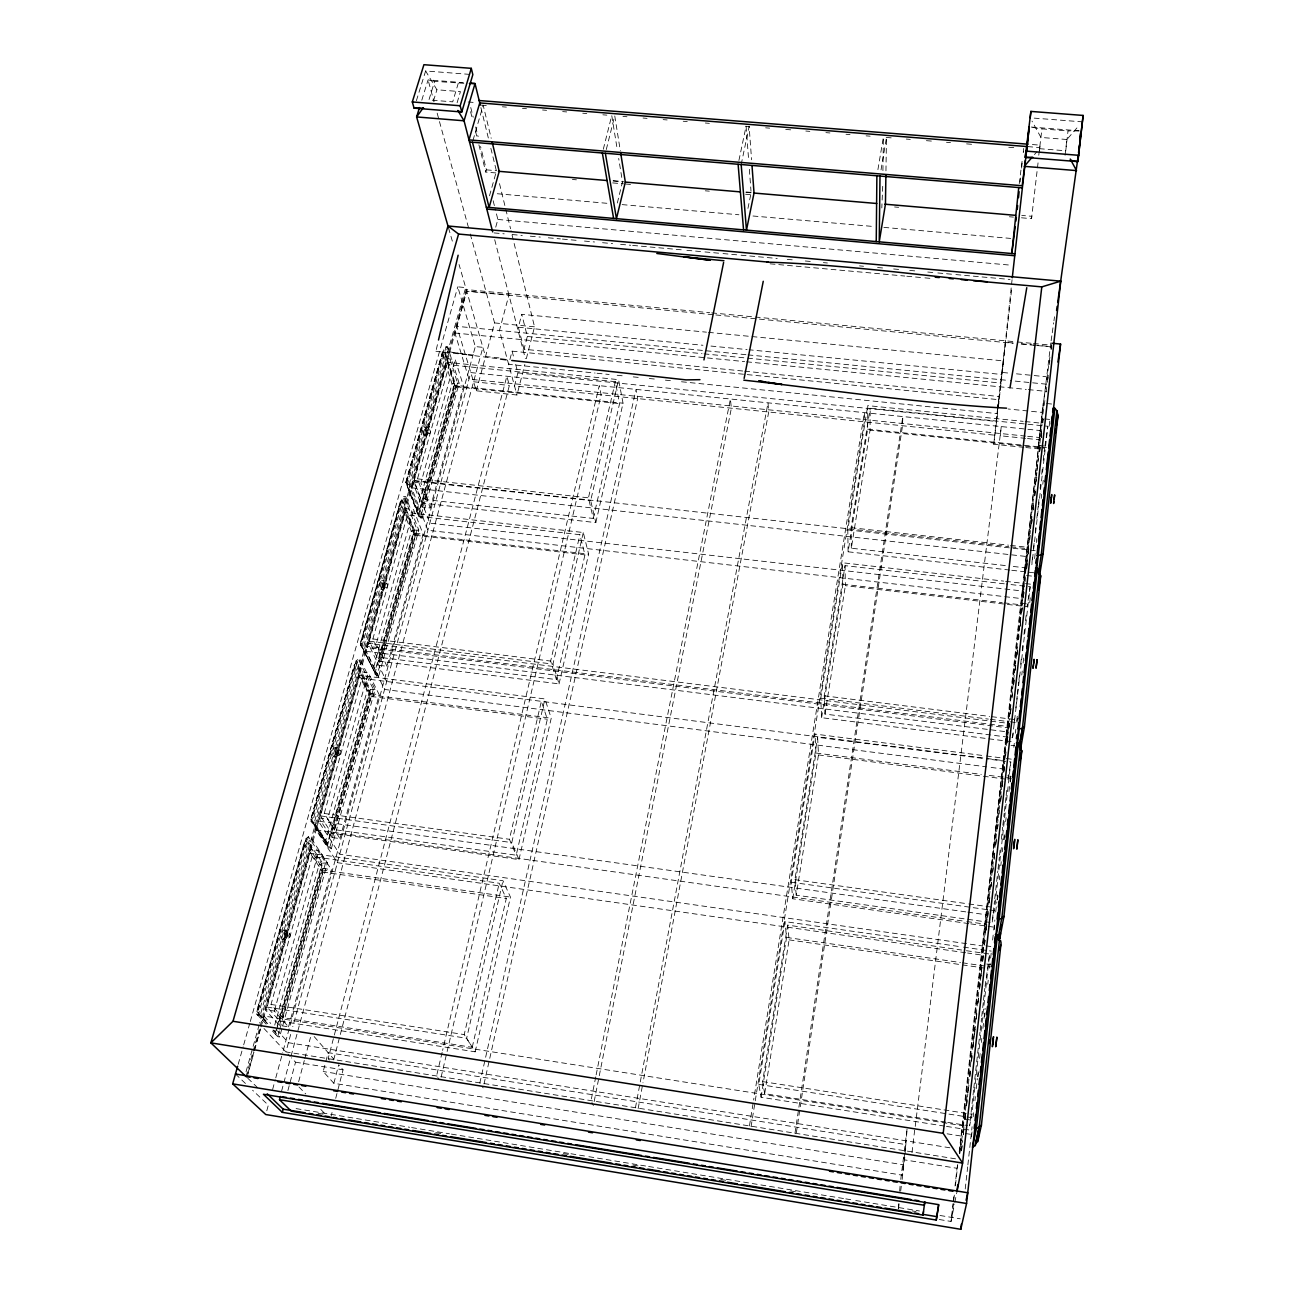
<?xml version="1.0" encoding="UTF-8"?>
<svg xmlns="http://www.w3.org/2000/svg" width="1294" height="1294" viewBox="0 0 1294 1294"><rect width="100%" height="100%" fill="white"/><g stroke="black" fill="none" stroke-linecap="round" stroke-linejoin="round"><path stroke-width="0.75" stroke-dasharray="5 3.75" d="M1009.773 570.072L848.088 551.794L867.643 429.155L867.74 405.62L1023.15 421.343M1005.292 565.559L851.323 548.219L870.053 430.223L870.199 408.257L1047.865 426.276L1031.852 564.766M882.718 186.32L881.812 207.946M882.929 170.614L883.381 137.229L877.526 171.94M885.953 170.857L886.471 137.487L880.648 172.199M898.295 1208.806L898.748 1202.935M899.67 1191.192L900.123 1185.32M903.325 1164.794L902.484 1175.211L333.868 1083.304L323.193 1071.513L328.142 1052.653L905.832 1144.592L903.325 1164.794L323.193 1071.513M405.847 482.727L442.241 353.262A4.108 3.817 58.6 0 1 442.386 352.291L443.923 350.577L454.404 383.525L418.447 513.864L416.992 511.858A4.125 3.785 49.2 0 1 416.911 510.871L405.895 482.306L418.447 513.864M906.932 1131.344L904.571 1159.877L957.01 1168.288L955.021 1186M378.592 676.552L363.776 646.207L361.98 645.981L404.003 496.427L417.121 529.909L376.845 676.325L360.541 645.059L401.868 498.239L404.003 496.427L405.734 496.621L418.803 530.103L378.592 676.552L376.845 676.325L360.395 643.474L400.072 502.994A4.254 3.882 50 0 1 400.218 502.007L401.803 500.277L415.034 533.241L378.689 665.245L387.003 666.297L423.089 534.163L413.546 509.529L405.313 508.607L367.803 642.697L386.663 681.712M405.701 482.63L442.386 352.291M1020.157 181.936L1020.562 177.99M1021.613 168.139L1022.244 162.235M1023.861 447.336L993.727 444.23L997.302 410.974M997.512 409.017L1005.325 342.247L1013.348 343.007M997.9 407.594L996.412 421.456L517.891 372.915L515.481 363.84M998.111 405.62L998.758 399.684L512.101 351.159L508.639 364.342L595.062 373.044M998.467 406.025L1012.07 279.698M998.24 408.014L1011.957 286.621M965.227 1188.976L967.669 1166.897M967.88 1164.891L972.085 1126.751M973.185 1116.706L973.622 1112.694M974.948 1100.644L975.401 1096.633M976.274 1088.61L977.391 1078.565M977.601 1076.559L978.49 1068.521M979.59 1058.492L980.254 1052.459M981.353 1042.43L981.806 1038.419M982.906 1028.374L983.796 1020.351M984.006 1018.329L985.122 1008.301M987.775 984.2L988.212 980.189M989.538 968.155L990.411 960.116M990.638 958.11L991.527 950.071M992.627 940.042L993.517 932.004M993.727 929.998L994.843 919.969M995.717 911.93L996.833 901.902M997.043 899.896L997.933 891.857M999.259 879.807L999.696 875.795M1000.796 865.767L1001.249 861.739M1002.349 851.711L1002.785 847.699M1003.675 839.66L1004.565 831.638M1005.664 821.593L1006.101 817.582M1008.98 791.475L1009.854 783.452M1010.08 781.447L1010.97 773.408M1013.833 747.317L1014.286 743.29M1015.386 733.261L1015.822 729.25M1016.712 721.211L1017.375 715.194M1021.791 675.031L1022.228 671.02M1023.117 662.997L1023.78 656.964M1029.749 602.761L1030.412 596.744M1034.602 558.604L1035.265 552.57M1036.365 542.542L1036.817 538.53M1041.233 498.368L1041.67 494.357M1042.786 484.312L1043.223 480.3M1049.191 426.098L1049.855 420.081M971.454 1136.908L972.101 1130.907M978.054 1076.818L978.49 1072.823M984.653 1016.728L985.106 1012.733M994.245 929.545L994.682 925.55M997.528 899.621L997.965 895.626M1004.112 839.79L1004.548 835.795M1010.468 781.948L1010.905 777.953M1017.019 722.375L1017.456 718.413M961.555 1150.851L962.51 1141.745M963.351 1134.773L964.079 1127.705M964.968 1119.698L965.647 1113.665M966.537 1105.674L967.216 1099.609M968.074 1092.589L968.98 1084.55L967.491 1096.503M969.869 1076.511L970.581 1069.523M971.471 1061.549L972.15 1055.467M973.039 1047.509L973.719 1041.427M974.592 1034.327L975.288 1027.387M976.177 1019.429L977.067 1012.231M977.973 1003.384L978.668 997.286M979.558 989.263L980.237 983.246M981.111 976.064L981.806 969.19M982.696 961.264L983.375 955.15M984.491 945.218L985.155 939.201M986.271 929.868L986.74 925.064M987.629 917.802L988.309 911.008M989.198 903.099L989.878 896.968M990.994 887.053L991.447 882.929M992.789 871.606L993.242 866.867M994.132 859.539L994.827 852.827M995.701 844.933L996.396 838.787M997.496 828.888L997.965 824.731M1000.65 801.293L1001.33 794.645M1002.203 786.784L1002.899 780.589M1004.031 771.159L1004.467 766.549M1007.169 743.031L1007.605 738.47M1008.738 728.425L1009.401 722.408M1010.549 712.897L1010.986 708.368M1013.687 684.769L1014.124 680.272M1015.224 670.405L1015.903 664.388M1017.052 654.635L1017.488 650.186M1020.206 626.506L1020.626 622.091M1021.742 612.191L1022.195 608.051M1023.538 596.13L1023.991 592.118M1026.724 568.244L1027.145 563.909M1028.293 554.188L1028.714 549.869M1031.625 523.86L1032.078 519.767M1033.243 509.982L1033.647 505.728M1034.812 495.925L1035.216 491.671M1039.697 451.606L1040.15 447.53M1041.33 437.663L1041.735 433.49M1047.784 379.336L1048.237 375.309M1051.213 349.267L1051.876 343.233L1051.035 349.234M973.589 1089.969L969.627 1125.845L971.907 1114.247L989.603 954.034L963.609 950.314M973.816 1087.979L978.442 1046.15M978.668 1044.145L979.979 1032.191M980.205 1030.202L981.531 1018.249M981.742 1016.259L983.294 1002.316M983.505 1000.327L984.831 988.357M985.058 986.368L989.603 954.034M992.967 914.777L992.094 922.735L994.73 907.563L1010.808 761.972L986.901 758.915M993.194 912.788L994.52 900.834M994.73 898.845L997.82 870.991M998.046 869.002L999.356 857.049M999.583 855.059L1000.456 847.101M1001.346 839.143L1002.656 827.189M1002.882 825.2L1004.209 813.263M1004.419 811.273L1005.972 797.347M1006.182 795.357L1006.845 789.372M1004.273 583.804L845.047 565.64L824.246 695.816L824.974 714.078L1012.555 737.726L1013.218 731.773M1014.092 723.831L1014.981 715.889M1015.855 707.947L1017.181 696.026M1017.391 694.053L1018.718 682.132M1018.928 680.143L1019.818 672.201M1020.691 664.259L1021.354 658.306M1022.228 650.364L1023.101 642.422M1023.991 634.481L1024.638 628.528M1025.527 620.586L1026.174 614.634M1031.949 562.469L1032.612 556.452M1033.502 548.446L1034.165 542.429M1035.281 532.4L1035.944 526.383M1036.834 518.376L1038.16 506.342M1038.386 504.337L1039.05 498.336M1040.15 488.307L1040.602 484.296M1041.702 474.267L1042.366 468.266M1043.255 460.243L1044.598 448.209L870.053 430.223M1012.555 737.726L1030.153 586.764L1006.263 584.031M939.25 1219.514L951.041 1221.455L953.031 1203.727M953.257 1201.754L954.131 1193.877M1025.867 447.546L1037.917 448.792L1050.841 342.748M951.834 1217.444L954.535 1193.375M955.441 1185.353L957.689 1165.296M959.21 1151.822L1043.32 403.194M959.372 1153.358L1040.522 430.578L470.79 372.575L292.8 1026.627M1024.411 582.672L1005.487 744.616L1009.304 718.768M1031.544 576.056L1024.492 575.264L1042.091 424.464M979.218 987.419L983.909 945.558L980.949 963.173L961.911 1132.946L964.483 1119.019L979.008 989.425M989.975 891.485L984.702 929.739L1002.057 775.138L1005.389 753.836L1004.71 759.821M990.185 889.496L991.527 877.526M991.754 875.52L994.665 849.592M994.892 847.602L996.445 833.627M996.671 831.638L998.014 819.668M998.24 817.679L999.583 805.709M999.793 803.703L1001.135 791.734M1001.362 789.744L1004.484 761.81M1009.53 716.763L1010.873 704.777M1011.779 696.787L1012.442 690.802M1012.668 688.812L1014.237 674.821M1014.464 672.831L1015.806 660.846M1016.016 658.84L1017.359 646.854M1018.265 638.864L1018.928 632.879M1019.154 630.874L1020.723 616.898M1020.95 614.893L1022.292 602.907M1022.503 600.917L1023.845 588.932M1028.148 550.516L1028.827 544.531M1029.053 542.542L1030.396 530.556M1030.606 528.567L1031.949 516.581M1032.855 508.591L1033.518 502.606M1034.407 494.615L1035.313 486.625M1035.54 484.635L1036.866 472.65M1037.092 470.66L1038.435 458.674M1039.341 450.684L1040.004 444.699M1040.894 436.709L1041.573 430.724M1042.463 422.734L1042.915 418.738L1042.366 422.556M961.442 1150.592L962.38 1142.359M963.254 1134.612L964.208 1125.958L263.944 1016.033L261.792 1023.683M965.033 1118.55L965.712 1112.533M966.602 1104.526L967.281 1098.509M969.74 1076.479L970.419 1070.478M971.535 1060.449L972.198 1054.448M973.104 1046.425L973.767 1040.425M973.994 1038.419L975.336 1026.401M976.242 1018.394L976.905 1012.377M978.038 1002.365L978.474 998.353M979.607 988.341L980.27 982.34M980.496 980.334L981.839 968.316M982.744 960.294L983.408 954.293M984.524 944.28L984.977 940.269M986.093 930.257L986.772 924.239M987.662 916.233L988.341 910.216M989.231 902.209L989.91 896.208M991.026 886.18L991.479 882.184M992.595 872.156L993.048 868.161M994.164 858.148L994.843 852.131M995.733 844.125L996.412 838.108M997.528 828.095L997.981 824.084M999.097 814.072L999.55 810.06M1000.666 800.048L1001.33 794.047M1002.235 786.024L1002.899 780.023M1003.804 772.017L1004.467 765.999M1005.6 755.987L1006.036 751.976M1007.169 741.963L1007.605 737.952M1008.673 728.587L1009.401 721.923M1010.307 713.9L1010.97 707.883M1012.102 697.854L1012.539 693.843M1013.671 683.814L1014.124 679.803M1015.24 669.774L1015.693 665.763M1016.809 655.751L1017.488 649.734M1018.604 639.705L1019.057 635.694M1020.173 625.665L1020.626 621.654M1021.742 611.625L1022.195 607.614M1023.311 597.585L1023.991 591.568M1025.107 581.54L1025.56 577.528M1026.676 567.5L1027.129 563.488M1028.245 553.46L1028.779 548.85L1010.743 546.844M1029.83 539.42L1030.267 535.409M1031.609 523.374L1032.062 519.379M1033.194 509.351L1033.631 505.339M1034.763 495.311L1035.2 491.299M1036.332 481.271L1036.785 477.26M1039.697 451.185L1040.15 447.174M1041.266 437.146L1041.719 433.134M1042.835 423.106L1043.287 419.094M1047.412 382.264L1048.221 374.969M1049.402 364.439L1049.855 360.492M1065.059 155.329L1066.871 139.493L1078.387 126.262M1079.083 130.937L1068.019 130.92L1065.755 150.783L1039.535 148.697L1034.44 154.568M1021.467 217.796L1031.528 218.654L1038.273 160.957M1039.422 151.091L1040.117 145.154L1030.056 144.362M1038.775 155.215L1041.945 128.882L1068.019 130.92M1031.528 218.654L1031.819 216.292L1021.759 215.435M912.027 1152.436L914.939 1127.834M915.23 1126.411L1001.281 426.583L1000.246 435.754L1025.576 438.359M900.77 1179.384L904.005 1153.455M904.263 1151.466L907.24 1127.527M997.512 409.6L998.758 399.684M898.473 1208.806L899.217 1202.935M900.673 1191.192L901.902 1181.406M902.144 1179.449L904.7 1157.37M993.727 444.23L998.014 409.923M1019.235 183.651L1022.211 160.181M1051.116 340.759L1051.973 334.758M1052.265 332.768L1053.672 322.772M1053.963 320.766L1054.529 316.771M400.218 502.007L360.347 643.587L374.807 672.055L413.805 530.669L411.718 530.977A4.141 1.1 1.8 0 0 411.282 531.203L373.19 668.982A4.27 3.833 43 0 0 373.303 669.968L373.626 670.89M1049.887 357.225L1041.994 412.398L1008.188 409.001M1037.917 448.792L1044.97 399.7M1046.07 392.066L1047.186 384.253L1010.355 380.63M1024.492 575.264L1027.582 554.333M1027.064 560.351L1022.519 591.018L429.818 523.164L413.676 480.495L1008.738 546.618M1028.212 552.684L1028.779 548.85M1027.614 558.652L1021.662 598.604L427.877 530.281L411.638 487.789L413.676 480.495M794.985 1133.204L798.592 1109.249M798.899 1107.243L902.808 416.571L902.516 425.742L796.182 1133.9M1044.889 446.22L1047.865 426.276M1030.153 586.764L1027.064 606.692L845.37 585.681L845.047 565.64M1008.333 729.315L1003.481 760.613L361.899 678.315L324.244 813.457L334.434 829.632L516.209 855.205L547.33 719.238L541.361 701.267L509.415 839.288L516.209 855.205M1008.641 727.374L1009.239 723.459L368.143 643.344L365.927 651.303L384.561 689.443L986.546 766.841M945.752 1122.092L764.673 1093.689L789.114 939.865L787.625 925.113L961.604 950.039M990.088 922.46L796.214 895.173L818.487 754.92L817.63 737.256L984.912 758.656M824.974 714.078L845.37 585.681M751.07 1126.686L754.92 1102.779M755.243 1100.79L864.376 421.828L864.392 412.657L753.626 1100.029M944.539 1126.103L761.066 1097.247L758.769 1084.388L784.908 921.603L961.507 946.852M968.769 923.592L792.721 898.764L791.232 882.233L815.01 734.07L984.394 755.712M1011.132 741.624L821.609 717.685L820.768 698.178L842.523 562.761L1003.626 581.103M848.088 551.794L847.796 529.877L867.74 405.62M764.673 1093.689L762.619 1081.606L787.625 925.113M796.214 895.173L794.872 879.694L817.63 737.256M851.323 548.219L851.112 527.693L870.199 408.257M761.066 1097.247L786.558 937.438L784.908 921.603M792.721 898.764L815.98 753.027L815.01 734.07M821.609 717.685L842.912 584.225L842.523 562.761M749.452 1125.926L753.302 1102.019M1007.945 779.425L1010.808 761.972M987.176 918.837L982.664 945.963L339.707 854.25L318.437 821.14L965.842 911.882M310.9 819.215L327.333 844.173L369.777 690.3L356.028 663.029L354.394 664.776L310.9 819.215L354.249 665.763A4.416 3.947 43.6 0 1 354.394 664.776M635.435 1107.729L639.915 1083.903M640.287 1081.913L768.021 402.838L768.701 412.026L642.972 1082.803M638.136 1108.602L642.6 1084.793M959.824 1149.363L964.208 1125.958M957.01 1168.288L957.722 1164.535M959.792 1153.585L962.348 1140.095M273.891 1030.315L275.476 1032.175L321.834 864.085L306.063 840.647L304.381 842.378L256.746 1011.52L267.955 1024.347M595.758 1076.851L591.034 1100.644L593.38 1105.529M596.146 1074.877L730.414 399.021L731.369 408.192L599.251 1075.815M594.156 1101.566L598.863 1077.789M951.041 1221.455L954.471 1204.099M954.826 1202.352L956.687 1192.922M747.932 208.415L751.118 192.806L750.682 186.934M741.171 164.532L749.129 126.505L751.588 159.777M738.906 160.472L746.088 126.262L748.611 159.534M484.021 1083.951L637.683 398.584L636.066 389.413L485.185 1059.252M484.749 1061.226L479.864 1082.884L483.131 1087.882M475.173 1051.828L510.451 897.082L502.978 880.729L310.091 853.167L267.082 1007.088L279.714 1021.112L475.173 1051.828L466.633 1038.257L502.978 880.729M518.991 859.588L551.228 718.202L544.92 698.938L359.797 675.306L320.508 815.883L331.507 833.158L518.991 859.588L511.777 842.604L544.92 698.938M559.057 683.879L588.624 554.172L583.303 532.53L405.345 512.278L369.324 641.193L378.916 661.121L559.057 683.879L552.959 664.097L583.303 532.53M595.822 522.614L623.045 403.21L618.581 379.643L447.255 362.32L414.112 480.931L422.475 503.042L595.822 522.614L590.679 500.568L618.581 379.643M472.229 1047.331L506.294 898.505L499.225 883.252L312.242 856.499L271.012 1004.451L282.739 1017.602L472.229 1047.331L464.206 1034.585L499.225 883.252M556.404 679.593L584.953 554.883L579.906 534.697L407.416 515.028L372.882 638.945L381.762 657.595L556.404 679.593L550.662 661.072L579.906 534.697M593.283 518.457L619.567 403.647L615.329 381.665L449.277 364.827L417.493 478.845L425.241 499.533L593.283 518.457L588.447 497.818L615.329 381.665M436.304 349.526L438.068 341.923M441.125 1077.077L601.128 394.832L599.235 385.661L442.597 1050.404M442.127 1052.378L436.563 1075.977L439.297 1079.762M617.335 203.012L622.479 181.839L618.694 158.434M603.295 149.263L611.755 115.522L617.125 148.681M606.288 149.506L614.731 115.764L620.344 150.88M330.811 1117.353L332.267 1111.643M335.712 1098.347L343.056 1069.814L339.109 1065.285M745.959 354.685L456.798 326.314L476.305 390.804L516.969 395.01L524.846 364.423M526.318 358.713L534.535 326.816L511.017 230.704M333.868 1083.304L338.672 1064.768M517.891 372.915L514.511 385.952L994.698 435.188M742.707 371.006L524.021 349.251L527.337 336.472L521.757 314.329L706.459 332.17M333.674 1059.899L339.788 1036.445M340.306 1034.488L509.383 385.434L506.844 376.247L328.142 1058.67L331.539 1062.52M524.021 349.251L518.36 327.236L521.757 314.329M298.639 1081.703L304.316 1060.514M304.818 1058.589L310.495 1037.384M287.899 1090.551L295.533 1062.196L291.425 1057.813M476.305 390.804L494.583 322.918L469.593 231.626M281.591 1091.052L290.535 1057.942M291.069 1056.001L482.888 347.342L475.302 346.582L457.785 286.847L465.711 287.608L259.673 1023.02M266.79 1110.77L268.327 1105.141L252.605 1090.244M272.597 1089.532L275.25 1079.778M275.784 1077.837L282.707 1052.491M283.24 1050.534L473.183 354.394M473.701 352.437L475.302 346.582M290.681 1034.407L285.925 1051.925L958.708 1159.343M282.82 1025.349L327.431 862.855L310.253 837.008L308.376 836.749L306.08 838.544L322.627 863.179L275.46 1034.229L277.741 1036.672L279.633 1036.963L282.286 1027.29M331.296 848.815L375.05 689.427L360.072 659.39L358.276 659.164L356.06 660.975L310.981 821.14L327.301 846.211L331.296 848.815L314.28 822.612L360.072 659.39M422.054 518.231L459.127 383.202L447.724 346.921L446.074 346.76L443.988 348.571L405.976 483.632L409.13 484.522L422.054 518.231L418.399 515.837L405.798 482.387M288.53 1026.854L331.474 869.649L318.874 850.724L309.962 849.446L265.157 1009.627L279.504 1025.43L288.53 1026.854L274.377 1011.067L265.157 1009.627M339.95 838.609L379.239 694.749L368.272 672.686L359.716 671.602L318.793 817.857L331.28 837.38L339.95 838.609L327.641 819.102L368.272 672.686M430.239 507.976L463.511 386.194L455.181 359.473L447.255 358.664L412.737 482.047L422.232 507.07L430.239 507.976L420.922 482.953L455.181 359.473M495.731 227.162L497.866 219.462L495.036 208.221M327.301 846.211L370.472 689.621L356.06 660.975M374.775 674.045L414.436 530.168L401.868 498.239M418.399 515.837L454.97 383.186L459.127 383.202M279.714 1021.112L321.397 869.843L510.451 897.082M331.507 833.158L369.647 694.749L359.797 675.306M378.916 661.121L413.934 533.985L405.345 512.278M422.475 503.042L454.76 385.871L447.255 362.32M279.504 1025.43L322.756 868.387L309.962 849.446M331.28 837.38L370.86 693.665L359.716 671.602M422.232 507.07L455.731 385.402L463.511 386.194M282.739 1017.602L322.788 872.01L310.091 853.167M334.434 829.632L371.087 696.447L361.899 678.315M381.762 657.595L415.406 535.279L407.416 515.028M425.241 499.533L456.248 386.809L443.988 348.571M279.342 1030.865L277.741 1036.672L271.303 1029.717M279.876 1028.924L325.619 862.597L308.376 836.749L258.137 1015.515L260.094 1015.822L310.253 837.008M274.377 1011.067L318.874 850.724M387.003 666.297L376.295 643.749L413.546 509.529M274.732 1025.107L318.971 865.12A4.545 1.909 -0.8 0 1 319.472 864.699L321.834 864.085M326.266 843.251L325.732 842.038A4.448 3.882 38.8 0 1 325.619 841.035L367.092 691.077A4.335 1.472 0.8 0 1 367.561 690.753L369.777 690.3M416.911 510.871L452.027 383.865L442.241 353.262M246.038 1076.576L466.261 289.565L709.662 312.695M247.882 1073.486L253.77 1052.41M254.303 1050.502L260.191 1029.426M965.631 952.74L337.427 862.677L315.995 829.842L318.437 821.14M1025.673 436.11L469.01 379.142L454.922 333.011L466.665 290.972L508.93 295L499.452 330.488L516.969 395.01M246.96 1077.465L254.028 1052.168M254.562 1050.227L260.547 1028.827M261.097 1026.886L466.746 291.247L713.851 314.765M304.381 842.378A4.61 3.995 39.2 0 0 304.236 843.381L256.81 1011.326L268.554 1023.425M266.143 1024.152L256.697 1013.995L306.08 838.544M267.534 1023.586L257.619 1012.862L306.063 840.647M327.333 844.173L311.789 820.267L356.028 663.029M401.803 500.277L361.269 644.396L360.476 644.008M406.623 483.163L443.923 350.577M489.504 195.798L496.443 171.099M363.776 646.207L405.734 496.621M409.13 484.522L447.724 346.921M246.054 1071.658L252.589 1048.318M253.139 1046.361L259.123 1024.961M238.193 1064.299L243.143 1046.797M243.693 1044.856L249.726 1023.473M250.276 1021.532L457.785 286.847M495.861 172.943L485.784 172.086L486.415 169.854L480.543 146.481M472.989 140.383L483.18 105.251L491.202 138.296M458.286 83.204L452.706 101.854L428.929 99.945L434.622 81.344L463.867 83.317M457.106 102.776L460.438 91.615L436.903 89.771L425.629 70.976L470.87 74.47M433.506 100.9L436.903 89.771M416.393 100.689L425.629 70.976M421.795 100.204L428.071 79.888L463.284 82.638M452.027 383.865L454.404 383.525M386.485 587.767C390.432 584.662 383.493 580.019 383.267 585.212C384.011 590.355 386.955 586.635 386.955 583.254M383.72 587.427L384.189 582.931M429.414 433.797C433.102 431.031 426.664 426.324 426.373 431.209C426.81 436.288 429.932 432.746 429.867 429.462M426.761 433.522L427.214 429.187M322.627 863.179L327.431 862.855M288.578 938.069C293.253 935.174 286.12 929.335 285.278 934.964C285.667 941.967 288.934 936.435 289.516 933.12M285.602 937.616L286.54 932.667M370.472 689.621L375.05 689.427M414.436 530.168L418.803 530.103M1034.213 118.126L1082.221 121.846M1031.221 127.055L1078.937 130.791M1066.871 139.493L1040.942 137.455L1031.997 121.086M468.121 101.983L476.176 102.63M1027.743 146.61L1039.826 147.581M486.301 105.51L480.268 105.024L488.825 140.011M502.379 106.787L506.391 107.111M522.469 108.389L526.496 108.712M542.574 110.006L546.586 110.314M562.664 111.608L566.675 111.931M582.753 113.209L586.78 113.532M602.858 114.81L606.87 115.134M622.948 116.428L626.975 116.751M643.053 118.029L647.065 118.352M663.143 119.63L667.154 119.954M683.232 121.248L687.26 121.555M705.343 123.011L709.355 123.334M745.538 126.214L749.549 126.537M765.627 127.831L769.655 128.138M785.717 129.432L791.75 129.918M805.822 131.034L809.834 131.357M825.912 132.635L829.939 132.958M846.017 134.252L850.029 134.576M866.107 135.854L870.118 136.177M886.196 137.455L892.229 137.94M906.301 139.056L910.313 139.38M926.391 140.674L932.424 141.159M946.496 142.275L950.508 142.599M966.586 143.877L972.619 144.362M1008.786 147.257L1014.819 147.742M486.415 169.854L496.475 170.711M613.21 180.659L623.271 181.516M746.04 191.965L752.073 192.482M613.146 181.047L623.207 181.904M745.959 192.353L751.992 192.871M572.385 179.478L576.412 179.817M612.66 182.907L623.514 183.829M625.536 184.007L631.553 184.524M705.295 190.816L709.322 191.156M745.57 194.246L750.132 194.634M894.591 206.975L898.618 207.315M1009.369 216.761L1013.412 217.101M497.284 193.744L608.034 203.384M622.123 204.614L738.906 214.772M752.995 216.001L873.79 226.515M883.867 227.388L1010.711 238.419M497.866 219.462L1011.876 265.27M494.146 232.92L504.191 233.826M512.214 234.554L522.258 235.459M530.281 236.187L540.326 237.093M548.349 237.805L560.399 238.905M562.405 239.083L576.461 240.344M584.484 241.072L594.528 241.978M602.551 242.706L612.596 243.612M620.619 244.34L630.663 245.245M632.669 245.423L684.866 250.13M686.871 250.308L702.933 251.764M704.939 251.942L721.001 253.398M723.006 253.575L739.068 255.015M741.074 255.209L777.225 258.46M787.253 259.366L793.287 259.916M805.321 261L811.354 261.55M823.388 262.633L827.416 262.989M859.523 265.885L863.551 266.257M877.591 267.518L883.624 268.068M893.653 268.974L901.692 269.702M909.714 270.414L917.753 271.142M927.782 272.047L935.821 272.775M937.826 272.953L953.888 274.409M955.894 274.587L1010.096 279.472M770.043 263.814L904.813 276.043M906.819 276.22L922.913 277.692M924.919 277.87L932.974 278.598M711.668 312.889L1015.402 341.762M1017.407 341.956L1031.48 343.298M1033.502 343.492L1049.596 345.013M1021.354 343.767L1031.367 344.722M1033.372 344.916L1051.407 346.63M715.857 314.96L1013.186 343.266M1021.225 344.026L1035.297 345.369M1037.303 345.563L1051.359 346.905M336.715 754.806C339.432 753.48 337.022 747.123 336.375 752.72C337.119 760.419 345.563 749.097 337.588 750.18M708.465 332.364L1003.594 360.897L1001.896 374.484L749.097 349.784M494.583 322.918L534.535 326.816M1002.672 372.494L1008.576 373.076M1016.469 373.837L1032.224 375.373M1034.197 375.567L1046.005 376.716M518.36 327.236L702.949 345.272M710.972 346.064L747.091 349.59M747.981 354.88L1008.414 380.436M527.337 336.472L702.011 353.65M704.033 353.86L1001.2 383.105M454.922 333.011L744.616 361.608M746.638 361.802L1026.271 389.413M1028.293 389.607L1046.393 391.386M744.713 371.2L999.518 396.546M1046.636 403.518L1051.618 404.019M498.966 357.888L485.525 356.546L459.063 264.526M597.068 373.254L609.134 374.467M617.173 375.276L625.212 376.085M633.251 376.894L641.29 377.702M649.329 378.511L657.368 379.336M665.407 380.145L673.446 380.954M681.485 381.762L997.027 413.579M1044.662 418.916L1049.887 419.45M1025.139 421.553L1041.072 423.17M1027.695 436.321L1039.745 437.55M473.572 381.762L509.383 385.434M1027.517 438.553L1039.211 439.75M1039.05 445.459L1045.876 446.171M454.76 385.871L623.045 403.21M867.643 429.155L1039.486 446.867M1041.476 447.077L1047.477 447.692M456.248 386.809L619.567 403.647M340.451 750.552L339.594 755.195M424.772 426.939A4.157 1.197 -84.6 0 1 425.144 433.361A4.157 1.197 -84.6 0 1 423.089 432.892A4.157 1.197 -84.6 0 1 424.772 426.939L427.424 427.23A4.157 1.197 -84.6 0 1 427.796 433.636A4.157 1.197 -84.6 0 1 425.742 433.183A4.157 1.197 -84.6 0 1 427.424 427.23M423.898 435.188L426.551 435.48M417.493 478.845L588.447 497.818M851.112 527.693L1008.511 545.162M1010.517 545.389L1028.439 547.378M414.112 480.931L590.679 500.568M847.796 529.877L1035.151 550.71M412.737 482.047L420.922 482.953M411.638 487.789L1027.905 556.663M1013.283 566.465L1029.28 568.26M1011.779 570.282L1033.728 572.773M1005.616 581.329L1023.522 583.368M1025.511 583.594L1031.48 584.273M435.916 351.24L468.412 354.96M415.034 533.241L423.089 534.163M1021.354 603.23L1028.455 604.055M413.934 533.985L588.624 554.172M842.912 584.225L1002.219 602.632M1004.209 602.875L1022.131 604.945M415.406 535.279L584.953 554.883M381.649 580.569L384.399 580.893M380.76 589.126L383.509 589.466M372.882 638.945L550.662 661.072M824.246 695.816L989.586 716.423M991.576 716.666L1015.483 719.642M369.324 641.193L552.959 664.097M820.768 698.178L988.373 719.092M990.363 719.335L1008.333 721.583M1010.323 721.826L1016.308 722.586M367.803 642.697L376.295 643.749M365.927 651.303L1008.285 732L1002.543 768.895L988.551 767.099M1011.002 745.312L1014.69 745.781M986.384 755.971L1004.322 758.252M1006.311 758.51L1012.28 759.271M370.86 693.665L379.239 694.749M1007.622 775.85L1011.326 776.335M369.647 694.749L551.228 718.202M815.98 753.027L981.289 774.378M989.247 775.413L1011.148 778.244M371.087 696.447L547.33 719.238M818.487 754.92L1005.956 779.166M474.623 355.704L500.552 359.085M335.13 747.689A4.513 1.423 -81.4 0 1 335.017 754.952A4.513 1.423 -81.4 0 1 332.736 753.674A4.513 1.423 -81.4 0 1 335.13 747.689L337.993 748.078A4.513 1.423 -81.5 0 1 337.88 755.34A4.513 1.423 -81.5 0 1 335.599 754.062A4.513 1.423 -81.5 0 1 337.993 748.078M333.464 756.521L336.327 756.909M324.244 813.457L509.415 839.288M794.872 879.694L966.747 903.665M968.753 903.94L994.73 907.563M320.508 815.883L511.777 842.604M791.232 882.233L987.743 909.698M989.732 909.973L995.684 910.814M318.793 817.857L327.641 819.102M967.831 912.157L987.823 914.971M314.28 822.612L310.981 821.14M315.995 829.842L964.806 921.263M966.812 921.554L986.772 924.369L981.645 955.037L967.637 953.031M970.775 923.884L994.779 927.264M985.899 945.833L991.867 946.69M963.496 947.127L991.269 951.106M322.756 868.387L331.474 869.649M986.772 964.014L990.638 964.58M786.558 937.438L960.455 962.51M962.445 962.801L990.428 966.844M322.788 872.01L506.294 898.505M789.114 939.865L985.041 968.155M283.984 929.998A4.788 1.537 -79.5 0 1 283.936 937.357A4.788 1.537 -79.5 0 1 281.332 936.759A4.788 1.537 -79.5 0 1 283.984 929.998L286.961 930.435A4.788 1.537 -79.5 0 1 286.912 937.794A4.788 1.537 -79.5 0 1 284.324 937.196A4.788 1.537 -79.5 0 1 286.961 930.435M282.189 939.412L285.181 939.848M466.568 354.459L449.099 351.79L466.762 354.507M1032.855 127.459L1041.945 128.882M271.012 1004.451L464.206 1034.585M762.619 1081.606L942.016 1109.589M944.005 1109.896L971.907 1114.247M267.082 1007.088L466.633 1038.257M758.769 1084.388L965.049 1116.625M967.039 1116.932L972.991 1117.854M964.483 1119.019L971.373 1120.086M947.742 1122.399L967.637 1125.521M946.529 1126.411L972.457 1130.487M965.259 1133.479L971.972 1134.531M947.111 1133.819L963.059 1136.342M949.861 1147.778L288.433 1042.705L277.547 1030.849M295.533 1062.196L343.056 1069.814M296.1 1108.602L371.782 1121.041M373.772 1121.364L409.616 1127.252M411.621 1127.575L449.455 1133.787M451.444 1134.11L568.956 1153.407M570.945 1153.747L586.878 1156.351M588.867 1156.69L646.628 1166.169M648.617 1166.492L843.801 1198.551M845.791 1198.875L853.749 1200.185M855.738 1200.509L919.468 1210.974M318.162 1113.325L324.147 1114.312M435.754 1132.638L443.729 1133.948M563.311 1153.601L569.279 1154.588M633.057 1165.069L641.031 1166.379M720.758 1179.465L726.743 1180.451M790.521 1190.933L798.495 1192.243M912.092 1210.909L916.071 1211.556M939.994 1215.487L960.245 1218.819M434.622 81.344L428.071 79.888L434.04 101.725M360.541 645.059L361.98 645.981M235.459 1074.004L245.456 1083.482M247.785 1078.258L258.169 1088.205M298.979 1086.96L305.788 1093.98M320.783 1109.427L326.234 1115.04M256.697 1013.995L258.137 1015.515M264.008 1028.52L290.05 1056.341M273.115 1029.911L279.633 1036.963M263.944 1016.033L270.737 1023.441M314.151 1036.559L333.852 1059.236M304.236 843.381L318.971 865.12M325.619 841.035L310.948 819.07M354.249 665.763L367.092 691.077M400.072 502.994L411.282 531.203M448.533 227.922L452.965 243.337M437.162 113.144L469.059 229.685M512.101 351.159L513.54 356.594M494.696 239.713L525.348 358.664M470.757 107.499L473.2 117.236M475.642 126.99L478.101 136.727M493.143 200.716L494.551 206.344M470.579 111.721L472.536 119.517M475.48 131.195L476.952 137.035M478.909 144.831L485.784 172.086M490.863 148.309L496.621 171.843M499.5 183.619L505.258 207.153M505.744 209.11L510.548 228.731M749.355 169.32L750.536 184.977M1023.7 148.438L1023.279 152.385L1023.7 148.438M1008.932 726.613L1008.738 727.94L367.14 647.55L366.477 646.175L1008.932 726.613M373.303 689.201L329.485 848.557L312.42 822.353L358.276 659.164L373.303 689.201M457.51 383.04L420.372 518.053L407.416 484.328L446.074 346.76L457.51 383.04M384.577 588.172A4.319 1.31 -83.2 0 0 384.739 581.022A4.319 1.31 -83.2 0 0 382.571 586.344A4.319 1.31 -83.2 0 0 384.577 588.172M381.827 587.832A4.319 1.31 -83.2 0 0 381.973 580.699A4.319 1.31 -83.2 0 0 379.805 586.004A4.319 1.31 -83.2 0 0 381.827 587.832"/><path stroke-width="1.5" d="M1052.62 412.155L1053.057 408.176L1054.885 408.354L1056.858 410.683L1058.007 415.552L1043.077 553.994L1039.713 574.665M876.248 241.574L876.879 175.79M880.001 176.049L879.241 241.849L885.436 204.242L885.905 174.787M1014.464 841.731L1014.334 843.106M981.434 1124.923A5.16 2.669 10.6 0 1 981.24 1125.554L979.202 1126.508L975.563 1143.395L977.714 1141.696A4.998 4.303 13.7 0 0 977.989 1140.677L981.434 1124.923L1001.071 943.035L1000.602 940.657L999.308 940.431M989.312 1043.514L989.829 1039.842M1033.696 662.754L1034.068 659.325L1033.631 663.337M1017.877 840.728L1017.893 839.741L1016.825 849.155L1017.602 841.521M992.676 1043.611L992.369 1046.733L992.951 1042.333M1013.946 845.5L1013.865 846.486L1014.108 845.014M1053.785 501.457L1053.623 503.528L1054.675 494.858L1054.028 499.306M992.66 1043.093L992.644 1044.355L992.87 1042.98M1013.849 845.775L1013.623 848.735L1014.189 844.384M1051.035 500.066L1050.696 503.204L1050.971 500.115M1018.75 187.565L1011.795 253.527L1015.159 226.854M1017.23 209.499L1017.65 205.568M1018.475 197.691L1019.106 191.771M1012.28 277.725L1029.231 126.893L1027.29 144.847M1030.218 117.819L1030.897 111.413L1083.127 115.441L1077.837 161.621L1025.236 157.383L1025.916 151.091L1078.743 155.312M997.14 936.824L997.48 934.899L976.355 1128.789L972.457 1147.26L975.288 1145.514L979.105 1127.85L999.744 937.454L997.48 934.899L995.393 934.608M1016.388 742.982L1018.378 743.241L1020.529 745.716L1001.782 918.627L997.108 919.031L997.755 913.03M1019.526 745.393L1022.389 728.571L1039.486 570.832L1037.432 568.438L1035.524 568.228M1038.322 573.048L1041.185 555.158L1056.858 410.683M977.989 1140.677L979.073 1130.697M998.256 939.767L999.761 938.199A4.772 4.254 11.2 0 0 1000.036 937.179L1000.472 933.2M1000.909 929.205L1001.33 925.21M1020.335 749.792L1021.209 741.802M1021.645 737.806L1022.082 733.811M1039.794 570.217L1040.23 566.222M1000.036 937.179L1003.95 916.395L1021.791 751.167L1020.254 747.867M1020.448 749.873L1024.395 726.921L1040.683 576.17L1039.228 572.951M237.643 1066.24L232.677 1083.854L265.771 1114.538L960.795 1229.3L961.361 1224.205M974.608 1124.437L974.172 1128.433L979.105 1127.85M975.045 1120.442L975.708 1114.457M976.355 1108.457L977.019 1102.456M977.666 1096.471L978.329 1090.47M978.992 1084.469L979.639 1078.484M980.302 1072.483L980.949 1066.499M981.386 1062.487L982.275 1054.497M982.712 1050.502L983.586 1042.511M984.022 1038.516L984.896 1030.525M985.332 1026.53L986.206 1018.54M986.643 1014.528L987.516 1006.538M987.953 1002.543L988.616 996.558M989.279 990.557L989.926 984.556M990.589 978.571L991.463 970.565M991.9 966.569L992.773 958.579M993.21 954.584L993.873 948.599M994.52 942.598L995.183 936.597M998.418 907.029L999.081 901.028M999.518 897.033L1000.391 889.027M1000.828 885.015L1001.702 877.025M1002.138 873.013L1003.028 865.023M1003.465 861.011L1004.338 853.021M1004.775 849.01L1005.648 841.019M1006.085 837.008L1006.748 831.007M1007.395 825.006L1008.058 819.005M1008.722 813.004L1009.595 804.997M1010.032 801.002L1010.905 792.996M1011.342 789L1012.005 782.999M1012.668 776.998L1013.315 770.998M1013.752 767.002L1014.625 758.996M1015.078 754.984L1015.952 746.994M1018.604 722.796L1017.941 728.813L1022.389 728.571M1019.041 718.785L1019.915 710.746M1020.351 706.734L1021.241 698.695M1021.678 694.684L1022.341 688.667M1022.988 682.65L1023.651 676.616M1024.088 672.605L1024.977 664.582M1025.414 660.571L1026.288 652.532M1026.74 648.52L1027.614 640.481M1028.051 636.47L1028.924 628.447M1029.377 624.436L1030.25 616.397M1030.687 612.385L1031.577 604.363M1032.014 600.335L1032.887 592.312M1033.324 588.301L1033.987 582.268M1034.65 576.251L1035.313 570.233M1037.157 553.282L1038.031 545.324M1038.467 541.345L1039.341 533.403M1039.778 529.424L1040.651 521.482M1041.088 517.503L1041.961 509.545M1042.382 505.566L1043.045 499.613M1043.692 493.645L1044.355 487.692M1045.002 481.724L1045.649 475.755M1046.312 469.803L1048.269 451.913M1048.706 447.934L1049.58 439.976M1050.016 436.013L1050.874 428.055M1051.31 424.076L1052.184 416.134M960.795 1229.3L966.569 1203.501L1060.579 344.058L1051.876 343.233M1018.378 743.241L999.178 919.322L996.445 934.381M1037.432 568.438L1017.634 742.74M1054.885 408.354L1036.672 569.182M975.288 1145.514L975.725 1141.534M957.059 1191.03L957.738 1184.997M250.017 1077.223L246.038 1076.576L210.873 1042.867L447.983 225.997L1060.756 281.154L962.607 1163.08L956.897 1191.903M1078.08 156.72L1057.699 302.489M1078.517 152.741L1079.39 144.815M1079.827 140.852L1080.7 132.926L1079.794 138.927M1051.359 498.222L1051.747 494.551L1051.246 497.883M1014.27 843.737L1014.739 839.337L1014.27 842.151M992.789 1042.43L993.533 1036.672L992.805 1041.799M447.983 225.997L458.577 234.052L233.001 1021.273L210.873 1042.867L962.607 1163.08L943.197 1133.334L1041.799 286.88L1060.756 281.154M936.258 1220.048L938.781 1204.665L263.426 1094.255L282.318 1112.339L936.258 1220.048L938.554 1205.005M1033.744 662.9L1032.968 668.319L1033.485 664.566M1014.205 844.707L1014.367 843.478M992.935 1042.915L993.371 1039.098L992.951 1041.072M280.394 1096.439L279.504 1099.706L291.263 1111.158L923.043 1215.066L923.463 1211.621M1015.871 221.128L1016.356 217.327M1030.897 111.413L1025.236 157.383L1032.838 157.27M1025.382 160.262L1022.179 185.721L468.978 139.898L479.751 102.922L1027.743 146.61M1025.867 156.348L1026.854 148.519M1051.213 499.403L1050.954 501.15L1051.375 497.317M923.043 1215.066L924.773 1201.754L924.353 1205.264L279.504 1099.706M1083.127 115.441L1077.837 161.621L1070.284 160.294M1056.567 310.479L1057.149 306.387M1057.894 362.045L1060.579 344.058M1055.289 433.086L1055.888 429.268M1056.486 425.451L1058.007 415.212M1035.718 563.1L1036.332 559.186M1039.05 574.035L1039.486 570.832M1038.403 590.064L1040.699 575.474M1016.324 738.583L1016.971 734.685M1009.983 387.877L1026.773 287.689M1019.187 746.881L1022.438 727.794L1024.25 727.293A4.675 1.553 7.6 0 0 1024.395 726.921M1020.254 747.35L1020.529 745.716M1020.157 760.548L1021.807 750.455M998.159 938.118L1001.847 917.592L1003.772 916.88A4.901 2.07 8.8 0 0 1003.95 916.395M999.486 938.813L999.744 937.454M999.68 950.378L1000.731 944.863M744.147 378.382L763.25 281.283M703.952 359.926L723.605 262.472M752.008 165.648L754.03 193.049L746.476 230.138L741.171 164.532M966.084 1200.282L967.75 1192.761L235.459 1074.004M438.504 340.015L458.125 255.225M282.318 1112.339L283.176 1109.168L267.211 1093.786M458.335 111.09L461.78 111.98L460.179 105.768L471.291 68.339L423.914 64.7L412.301 101.935L414.08 108.13L461.78 111.98L472.828 74.631L471.291 68.339M419.499 107.596L416.619 116.945L448.209 226.773M423.332 107.677L416.619 116.945L464.061 120.795L492.691 231.917M1031.9 157.512L1024.266 166.344L1076.559 170.598L1070.251 159.033M1041.185 555.158L1036.947 555.272M767.035 262.116C840.631 264.494 914.049 274.409 987.371 281.785M1006.586 408.176C918.708 403.485 831.314 389.672 743.791 380.161M699.973 379.676L685.998 379.886L511.745 360.46M414.08 108.13L423.607 108.227M1041.217 554.592L1042.932 554.253A4.464 1.132 6.6 0 0 1043.061 553.994M469.447 83.447L475.027 83.56L480.3 105.138M471.113 83.253L475.027 83.56L464.061 120.795L457.866 110.459M478.861 100.511L1028.051 144.2M412.301 101.935L460.179 105.768M469.512 141.984L1021.953 187.824M498.449 171.277L607.112 180.529M625.228 182.082L739.925 191.852M754.014 193.049L876.766 203.498M884.805 204.193L1015.612 215.338M486.318 207.186L1014.852 253.802M486.803 209.094L1014.642 255.727M458.577 234.052L768.296 262.1M935.222 277.223L939.234 277.595M949.295 278.501L953.322 278.873M961.361 279.601L967.394 280.151M973.428 280.685L1041.799 286.88M683.636 256.746L723.961 260.741M656.818 253.478L710.244 260.256L685.545 257.005M500.552 359.085L506.148 359.781M468.509 354.75L472.391 355.349M764.495 381.843L758.672 380.937L782.077 384.512L768.393 382.442M233.001 1021.273L943.197 1133.334M253.996 1077.87L257.975 1078.517M277.887 1081.752L281.882 1082.399M285.861 1083.046L289.84 1083.693M293.819 1084.34L297.798 1084.987M301.793 1085.617L305.772 1086.264M333.642 1090.793L337.637 1091.44M341.616 1092.087L345.595 1092.734M349.574 1093.381L353.553 1094.028M381.439 1098.541L385.418 1099.188M389.397 1099.835L393.376 1100.482M397.371 1101.129L401.35 1101.776M437.194 1107.599L441.173 1108.246M445.152 1108.877L449.131 1109.524M484.975 1115.347L488.954 1115.994M492.949 1116.641L496.928 1117.288M540.73 1124.389L544.709 1125.036M588.527 1132.137L592.506 1132.784M636.308 1139.901L640.287 1140.548M829.454 1171.232L833.433 1171.879M837.412 1172.526L841.407 1173.173M845.386 1173.82L849.365 1174.467M853.344 1175.114L857.34 1175.761M861.319 1176.408L865.298 1177.055M869.277 1177.686L873.256 1178.333M877.251 1178.98L881.23 1179.627M885.209 1180.274L889.188 1180.921M893.167 1181.568L897.163 1182.215M901.142 1182.862L905.121 1183.509M909.1 1184.156L913.079 1184.803M917.074 1185.45L921.053 1186.097M925.032 1186.744L929.011 1187.391M932.99 1188.038L936.985 1188.668M940.964 1189.315L944.944 1189.962M948.923 1190.609L952.902 1191.256M232.677 1083.854L966.569 1203.501M282.383 1096.778L286.378 1097.425M290.357 1098.072L294.353 1098.735M298.348 1099.382L302.327 1100.029M306.322 1100.676L310.317 1101.34M314.296 1101.987L318.292 1102.634M322.287 1103.297L380.145 1112.743M384.124 1113.406L428.023 1120.572M432.002 1121.219L435.997 1121.882M439.992 1122.529L443.988 1123.176M447.967 1123.839L475.901 1128.4M479.896 1129.047L483.875 1129.694M487.87 1130.358L491.866 1131.005M495.845 1131.652L499.84 1132.315M503.835 1132.962L507.814 1133.609M511.809 1134.272L515.805 1134.919M519.784 1135.566L523.779 1136.213M527.774 1136.876L531.753 1137.523M535.748 1138.17L539.744 1138.833M543.723 1139.48L547.718 1140.127M551.713 1140.79L555.692 1141.437M559.687 1142.084L563.683 1142.748M567.662 1143.395L571.657 1144.042M575.652 1144.705L641.484 1155.461M645.48 1156.108L649.459 1156.755M653.454 1157.418L689.362 1163.274M693.358 1163.937L697.353 1164.584M701.332 1165.231L705.327 1165.894M709.322 1166.541L713.301 1167.188M717.297 1167.851L737.24 1171.102M741.236 1171.766L745.231 1172.413M749.21 1173.06L753.205 1173.707M757.2 1174.37L761.179 1175.017M765.175 1175.664L769.17 1176.327M773.149 1176.974L777.144 1177.621M781.139 1178.284L785.118 1178.931M789.114 1179.578L793.109 1180.241M797.088 1180.888L801.083 1181.535M805.078 1182.198L809.057 1182.845M813.053 1183.492L817.048 1184.139M821.043 1184.803L825.022 1185.45M829.017 1186.097L833.012 1186.76M836.992 1187.407L910.814 1199.473M914.793 1200.12L918.789 1200.767M283.176 1109.168L305.077 1112.759M309.072 1113.422L313.051 1114.069M317.03 1114.732L321.025 1115.379M325.004 1116.043L329 1116.69M332.979 1117.353L336.958 1118.016M340.953 1118.663L344.932 1119.326M348.911 1119.973L360.864 1121.947M364.859 1122.594L368.839 1123.257M372.818 1123.904L376.813 1124.567M380.792 1125.214L384.771 1125.877M388.766 1126.524L392.745 1127.187M396.724 1127.834L400.719 1128.497M404.698 1129.144L408.678 1129.808M412.673 1130.455L430.595 1133.398M434.59 1134.062L438.569 1134.709M442.548 1135.372L446.543 1136.019M450.522 1136.682L486.382 1142.586M490.377 1143.233L494.357 1143.896M498.336 1144.543L502.331 1145.206M506.31 1145.853L510.289 1146.516M514.284 1147.163L518.263 1147.827M522.242 1148.474L526.237 1149.137M530.216 1149.784L534.196 1150.447M538.191 1151.094L542.17 1151.757M546.149 1152.404L550.144 1153.067M554.123 1153.714L558.118 1154.377M562.097 1155.024L566.076 1155.688M570.072 1156.335L611.9 1163.225M615.895 1163.872L619.875 1164.535M623.854 1165.182L627.849 1165.845M631.828 1166.492L635.807 1167.156M639.802 1167.803L643.781 1168.466M647.76 1169.113L659.714 1171.086M663.709 1171.733L667.688 1172.396M671.667 1173.043L675.662 1173.707M679.641 1174.354L683.62 1175.017M687.615 1175.664L691.594 1176.327M695.59 1176.974L699.569 1177.637M703.548 1178.284L707.543 1178.947M711.522 1179.594L715.501 1180.257M719.496 1180.904L723.475 1181.568M727.454 1182.215L737.418 1183.864M741.413 1184.511L785.232 1191.725M789.227 1192.372L793.206 1193.036M797.185 1193.683L801.18 1194.346M805.159 1194.993L809.138 1195.656M813.133 1196.303L817.112 1196.966M821.092 1197.613L825.087 1198.276M829.066 1198.923L833.045 1199.587M837.04 1200.234L841.019 1200.897M845.014 1201.544L848.993 1202.207M852.972 1202.854L856.968 1203.517M860.947 1204.164L864.926 1204.827M868.921 1205.474L872.9 1206.137M876.879 1206.784L880.874 1207.448M884.853 1208.095L910.75 1212.365M914.745 1213.012L918.724 1213.675M922.703 1214.322L936.662 1216.619M472.456 142.227L489.132 207.428L499.225 171.342L492.157 142.194M602.357 152.999L613.599 218.411M605.349 153.258L616.462 218.67L625.326 182.082L620.651 152.821M738.114 164.273L743.549 229.879M995.717 1046.603L996.881 1037.319L995.717 1046.603M1036.057 667.963L1037.125 659.681L1036.057 667.963"/></g></svg>
